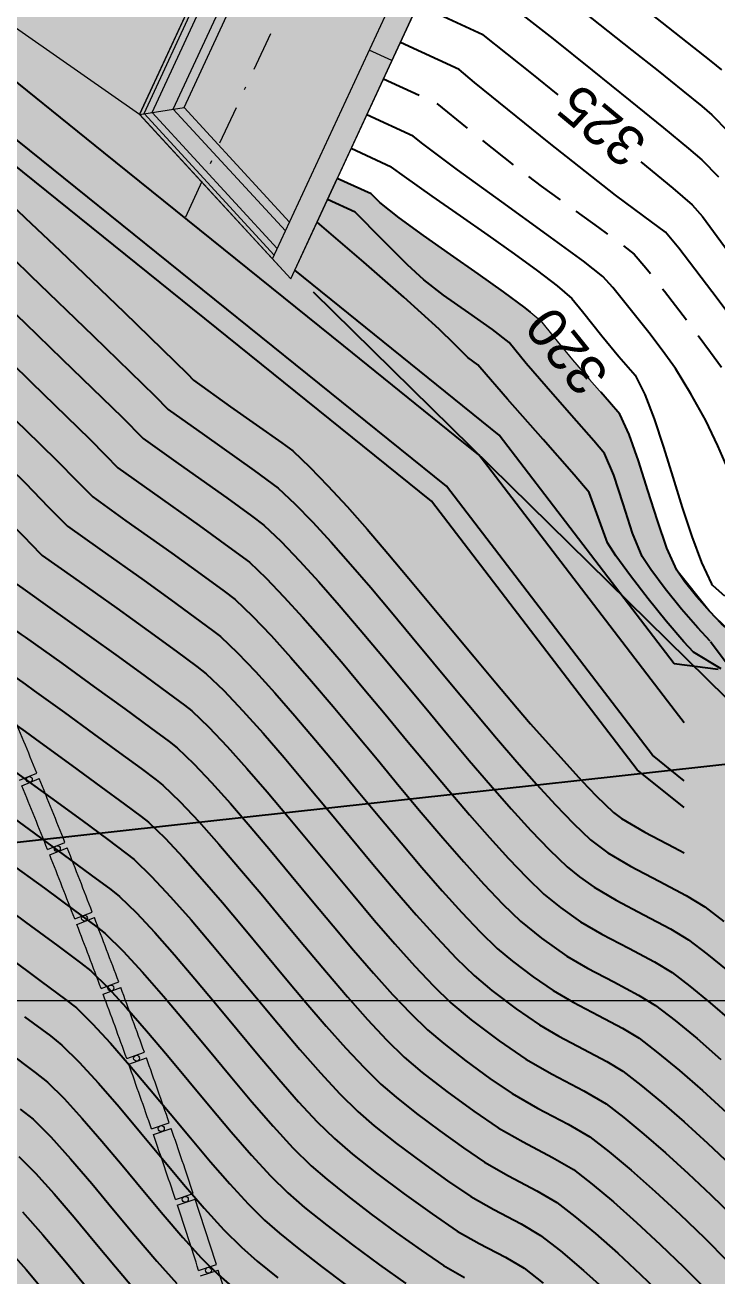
# Model space of a CAD drawing. Extents: x 61466 to 63015, y 108404 to 110397.
# Drawn here: x 62801.22 to 62823.33, y 108691.19 to 108731.17 of the extents above; entities that cross this region are included whole.
import ezdxf
from ezdxf import colors
from ezdxf.entities.mleader import LeaderData, LeaderLine
from ezdxf.enums import TextEntityAlignment as Align
from ezdxf.math import Vec2, Vec3

# ---------------------------------------------------------------- set-up
doc = ezdxf.new("R2010")
doc.units = 0
doc.header["$LTSCALE"] = 1.000015
doc.header["$MEASUREMENT"] = 0
for name, pattern in [('NASCOSTA', [9.525, 6.35, -3.175]), ('TRATTEGGIATA2', [0.375, 0.25, -0.125]), ('TRATTOPUNTO2', [0.5, 0.25, -0.125, 0, -0.125])]:
    doc.linetypes.add(name, pattern=pattern)
for name, color, linetype in [('colore lago', 131, 'Continuous'), ('coordinate', 2, 'Continuous'), ('curve livello 1m', 2, 'Continuous'), ('curve livello 5m', 7, 'Continuous'), ('LIN010CO', 2, 'Continuous'), ('LIN010TR', 2, 'NASCOSTA'), ('LIN018CO', 6, 'Continuous'), ('LIN025CO', 7, 'Continuous'), ('LINCOLO-ROSSO-025', 10, 'Continuous'), ('TRATTCOLO-32', 255, 'Continuous')]:
    doc.layers.add(name, color=color, linetype=linetype)
doc.layers.add('Colori bordi', color=5, linetype='Continuous', plot=False)
doc.layers.add('no_plot', color=5, linetype='Continuous', plot=False)
doc.layers.add('LINCOLOBLU-025', color=150, linetype='Continuous', lineweight=25)
doc.layers.add('LINE035', color=1, linetype='Continuous', lineweight=35)
doc.styles.add('ARIAL', font='arial.ttf')

# ---------------------------------------------------------------- blocks, each defined once
blk = doc.blocks.new('CONTORNO')
at = {"layer": 'Colori bordi', "lineweight": 0, "ltscale": 2, "flags": 128}
blk.add_lwpolyline([(-84.427, 113.219), (-89.144, 103.05), (-84.307, 97.793), (-77.785, 111.855)], dxfattribs=at)
blk = doc.blocks.new('barrageflott')
at = {"layer": 'TRATTCOLO-32'}
h = blk.add_hatch(color=256, dxfattribs=at)
h.paths.add_polyline_path([(-4.689, 33.162, 0.002639), (-5.201, 35.3), (-5.784, 35.158, -0.002639), (-5.273, 33.025)])
h.paths.add_polyline_path([(-5.247, 35.485, 0.002639), (-5.784, 37.618), (-6.365, 37.468, -0.002639), (-5.829, 35.342)])
h.paths.add_polyline_path([(-5.831, 37.802, 0.002639), (-6.393, 39.929), (-6.972, 39.773, -0.002639), (-6.412, 37.652)])
h.paths.add_polyline_path([(-6.442, 40.112, 0.002639), (-7.028, 42.232), (-7.606, 42.07, -0.002639), (-7.022, 39.956)])
h.paths.add_polyline_path([(-7.08, 42.415, 0.002639), (-7.69, 44.529), (-8.266, 44.359, -0.002639), (-7.657, 42.252)])
h.paths.add_polyline_path([(-7.744, 44.711, 0.002639), (-8.378, 46.817), (-8.952, 46.641, -0.002639), (-8.319, 44.541)])
h.paths.add_polyline_path([(-8.434, 46.999, 0.002639), (-9.092, 49.097), (-9.664, 48.915, -0.002639), (-9.007, 46.822)])
h.paths.add_polyline_path([(-9.15, 49.279, 0.002639), (-9.833, 51.37), (-10.402, 51.18, -0.002639), (-9.722, 49.095)])
h.paths.add_polyline_path([(-9.893, 51.55, 0.002639), (-10.599, 53.633), (-11.166, 53.437, -0.002639), (-10.462, 51.36)])
h.paths.add_polyline_path([(-10.661, 53.813, 0.002639), (-11.392, 55.887), (-11.956, 55.685, -0.002639), (-11.228, 53.616)])
h.paths.add_polyline_path([(-11.456, 56.066, 0.002639), (-12.21, 58.133), (-12.772, 57.924, -0.002639), (-12.02, 55.864)])
h.paths.add_polyline_path([(-12.276, 58.311, 0.002639), (-13.053, 60.368), (-13.614, 60.153, -0.002639), (-12.838, 58.102)])
h.paths.add_polyline_path([(-13.122, 60.546, 0.002639), (-13.923, 62.594), (-14.481, 62.373, -0.002639), (-13.682, 60.33)])
h.paths.add_polyline_path([(-13.993, 62.771, 0.002639), (-14.818, 64.81), (-15.373, 64.582, -0.002639), (-14.551, 62.549)])
h.paths.add_polyline_path([(-14.89, 64.986, 0.002639), (-15.738, 67.015), (-16.29, 66.781, -0.002639), (-15.445, 64.758)])
at = {"layer": 'LINCOLO-ROSSO-025', "lineweight": 0}
for p, q in [((-15.445, 64.758), (-14.89, 64.986)), ((-15.373, 64.582), (-14.818, 64.81)), ((-14.551, 62.549), (-13.993, 62.771)), ((-14.481, 62.373), (-13.923, 62.594)), ((-13.682, 60.33), (-13.122, 60.546)), ((-13.614, 60.153), (-13.053, 60.368)), ((-12.838, 58.102), (-12.276, 58.311)), ((-12.772, 57.924), (-12.21, 58.133)), ((-12.02, 55.864), (-11.456, 56.066)), ((-11.956, 55.685), (-11.392, 55.887)), ((-11.228, 53.616), (-10.661, 53.813)), ((-11.166, 53.437), (-10.599, 53.633)), ((-10.462, 51.36), (-9.893, 51.55)), ((-10.402, 51.18), (-9.833, 51.37)), ((-9.722, 49.095), (-9.15, 49.279)), ((-9.664, 48.915), (-9.092, 49.097))]:
    blk.add_line(p, q, dxfattribs=at)
for centre in [(-15.131, 64.784), (-14.237, 62.572), (-13.368, 60.349), (-12.524, 58.117), (-11.706, 55.876), (-10.914, 53.625), (-10.147, 51.365), (-9.407, 49.097)]:
    blk.add_circle(centre, 0.095, dxfattribs=at)
for radius, start, end in [(208.344, 22.3733, 22.97817), (208.344, 21.71613, 22.321), (207.744, 21.71613, 22.321), (207.744, 21.05896, 21.66383), (208.344, 21.05896, 21.66383), (207.744, 20.40178, 21.00665), (208.344, 20.40178, 21.00665), (208.344, 19.74461, 20.34948), (207.744, 19.74461, 20.34948), (207.744, 19.08744, 19.69231), (208.344, 19.08744, 19.69231), (208.344, 18.43027, 19.03514), (207.744, 18.43027, 19.03514), (207.744, 17.77309, 18.37796), (208.344, 17.77309, 18.37796), (208.344, 17.11592, 17.72079)]:
    blk.add_arc((-207.55, -14.318), radius, start, end, dxfattribs=at)

msp = doc.modelspace()

# ---------------------------------------------------------------- hatches: boundary and pattern name
at = {"layer": 'colore lago', "linetype": 'Continuous', "lineweight": 0}
msp.add_hatch(color=256, dxfattribs=at).paths.add_polyline_path([(62823.098, 108712.426), (62823.692, 108711.854), (62824.211, 108710.804), (62823.37, 108710.571), (62827.768, 108704.942), (62841.061, 108708.628), (62841.764, 108707.729), (62836.243, 108697.972), (62840.642, 108692.343), (62841.442, 108693.757), (62841.442, 108692.195), (62842.487, 108690.222), (62842.982, 108689.288), (62843.392, 108688.514), (62843.655, 108688.018), (62843.975, 108687.414), (62844.757, 108686.877), (62845.652, 108686.309), (62846.428, 108685.857), (62846.943, 108685.61), (62847.646, 108685.523), (62848.413, 108685.436), (62848.935, 108685.254), (62849.708, 108684.935), (62850.5, 108684.575), (62850.969, 108684.318), (62851.947, 108683.305), (62853.322, 108681.875), (62854.115, 108681.066), (62854.823, 108680.351), (62855.34, 108679.833), (62855.561, 108679.62), (62856.098, 108679.384), (62856.706, 108678.92), (62857.535, 108678.212), (62858.15, 108677.629), (62858.509, 108677.243), (62858.884, 108676.364), (62859.223, 108675.296), (62859.579, 108674.527), (62860.022, 108674.247), (62860.524, 108673.942), (62861.121, 108673.231), (62861.763, 108672.326), (62862.367, 108671.601), (62862.863, 108671.28), (62863.351, 108671.01), (62863.81, 108670.755), (62864.373, 108670.388), (62865.159, 108669.855), (62866.024, 108669.253), (62866.828, 108668.678), (62867.744, 108667.996), (62868.796, 108667.19), (62869.668, 108666.501), (62870.574, 108665.758), (62871.455, 108665.021), (62872.228, 108664.359), (62872.81, 108663.844), (62873.119, 108663.547), (62873.68, 108662.665), (62874.168, 108661.941), (62874.819, 108661.7), (62876.542, 108661.081), (62874.849, 108652.749), (62874.609, 108651.566), (62869.261, 108652.495), (62863.756, 108653.04), (62858.193, 108653.236), (62852.65, 108653.069), (62847.099, 108652.547), (62841.619, 108651.637), (62836.195, 108650.359), (62830.876, 108648.764), (62825.687, 108646.797), (62820.621, 108644.487), (62815.733, 108641.873), (62811.013, 108638.914), (62806.809, 108635.919), (62802.653, 108632.528), (62798.578, 108628.752), (62795.53, 108625.55), (62792.243, 108621.72), (62789.658, 108618.302), (62786.55, 108613.699), (62783.753, 108608.883), (62781.281, 108603.924), (62779.157, 108598.79), (62777.364, 108593.52), (62775.923, 108588.148), (62774.828, 108582.699), (62774.099, 108577.206), (62773.742, 108571.827), (62773.733, 108566.27), (62774.08, 108560.708), (62774.822, 108555.214), (62775.907, 108549.757), (62776.774, 108546.543), (62775.534, 108543.897), (62771.471, 108542.34), (62770.737, 108542.931), (62769.881, 108543.399), (62769.16, 108543.605), (62768.397, 108543.397), (62767.454, 108542.895), (62766.48, 108542.367), (62765.625, 108542.081), (62765.129, 108542.167), (62764.204, 108542.374), (62761.92, 108542.969), (62758.989, 108543.785), (62755.805, 108544.685), (62752.764, 108545.533), (62750.259, 108546.195), (62749.515, 108546.361), (62748.651, 108546.545), (62748.14, 108546.666), (62747.525, 108546.963), (62746.769, 108547.335), (62745.628, 108547.824), (62744.247, 108548.386), (62742.732, 108548.989), (62741.189, 108549.599), (62739.721, 108550.183), (62738.435, 108550.711), (62737.436, 108551.147), (62736.779, 108551.475), (62735.74, 108552.131), (62732.8, 108553.829), (62729.641, 108555.846), (62727.666, 108557.145), (62727.666, 108746.101), (62759.548, 108763.679), (62762.174, 108761.512), (62766.058, 108758.6), (62770.75, 108755.721), (62775.77, 108752.427), (62780.625, 108748.821), (62784.649, 108746.672), (62791.078, 108741.712), (62792.191, 108741.192), (62793.304, 108740.673), (62792.406, 108740.344), (62791.026, 108739.839), (62795.864, 108734.582), (62808.817, 108739.327), (62809.589, 108738.487), (62804.873, 108728.317), (62809.71, 108723.06), (62811.198, 108726.268), (62812.277, 108725.772), (62812.557, 108725.5), (62813.179, 108725.007), (62813.957, 108724.44), (62814.819, 108723.834), (62815.694, 108723.224), (62816.511, 108722.646), (62817.199, 108722.136), (62817.686, 108721.728), (62818.127, 108721.189), (62818.712, 108720.467), (62819.259, 108719.84), (62819.895, 108719.121), (62820.227, 108718.731), (62820.528, 108718.087), (62820.826, 108717.245), (62821.425, 108715.335), (62821.73, 108714.455), (62822.044, 108713.747)])
at = {"layer": 'LINCOLOBLU-025', "linetype": 'Continuous', "lineweight": 0}
h = msp.add_hatch(color=256, dxfattribs=at)
h.dxf.hatch_style = 1
h.paths.add_polyline_path([(62848.333, 108705.938), (62847.637, 108706.332), (62847.703, 108706.449, -0.14195), (62851.286, 108709.95), (62851.849, 108710.252), (62850.385, 108714.037), (62848.099, 108713.402), (62838.056, 108695.652), (62840.109, 108693.025), (62840.642, 108692.343), (62846.428, 108702.571)])
h.paths.add_polyline_path([(62848.099, 108713.402), (62841.735, 108711.638), (62825.955, 108707.262), (62827.768, 108704.942), (62841.061, 108708.628), (62841.764, 108707.729), (62836.243, 108697.972), (62838.056, 108695.652)])
h.paths.add_polyline_path([(62850.385, 108714.037), (62849.268, 108716.923), (62840.912, 108714.606), (62840.698, 108715.377), (62823.37, 108710.571), (62825.955, 108707.262), (62841.735, 108711.638)])
edge = h.paths.add_edge_path()
edge.add_line((62819.649, 108742.911), (62816.562, 108748.341))
edge.add_line((62816.562, 108748.341), (62808.187, 108745.273))
edge.add_line((62808.187, 108745.273), (62807.911, 108746.024))
edge.add_line((62807.911, 108746.024), (62791.026, 108739.839))
edge.add_line((62791.026, 108739.839), (62795.863, 108734.582))
edge.add_line((62795.863, 108734.582), (62808.817, 108739.327))
edge.add_line((62808.817, 108739.327), (62809.589, 108738.487))
edge.add_line((62809.589, 108738.487), (62804.873, 108728.317))
edge.add_line((62804.873, 108728.317), (62809.71, 108723.06))
edge.add_line((62809.71, 108723.06), (62816.232, 108737.123))
edge.add_line((62816.232, 108737.123), (62815.506, 108737.459))
edge.add_line((62815.506, 108737.459), (62816.833, 108740.32))
edge.add_arc((62821.369, 108738.216), 5, 110.1181, 155.1181, ccw=False)

# ---------------------------------------------------------------- linework, layer by layer
at = {"layer": 'Colori bordi', "linetype": 'Continuous', "lineweight": 0, "flags": 128}
msp.add_lwpolyline([(62809.589, 108738.487), (62804.873, 108728.317), (62809.71, 108723.06), (62811.198, 108726.268), (62812.277, 108725.772), (62812.557, 108725.5), (62813.179, 108725.007), (62813.957, 108724.44), (62814.819, 108723.834), (62815.694, 108723.224), (62816.511, 108722.646), (62817.199, 108722.136), (62817.686, 108721.728), (62817.686, 108721.728), (62818.127, 108721.189), (62818.712, 108720.467), (62819.259, 108719.84), (62819.895, 108719.121), (62820.227, 108718.731), (62820.528, 108718.087), (62820.826, 108717.245), (62821.425, 108715.335), (62821.73, 108714.455), (62822.044, 108713.747), (62823.098, 108712.426), (62823.692, 108711.854)], dxfattribs=at)
at = {"layer": 'coordinate', "linetype": 'Continuous', "lineweight": 0}
msp.add_line((62727.666, 108700), (62848.848, 108700), dxfattribs=at)
at = {"layer": 'curve livello 1m', "color": 152, "linetype": 'TRATTEGGIATA2', "ltscale": 5, "flags": 128}
msp.add_lwpolyline([(62812.676, 108729.455), (62814.351, 108728.678), (62815.611, 108727.657), (62817.011, 108726.551), (62817.716, 108726.025), (62818.621, 108725.368), (62819.542, 108724.704), (62820.293, 108724.155), (62820.689, 108723.845), (62821.054, 108723.415), (62821.651, 108722.664), (62822.384, 108721.707), (62823.127, 108720.715), (62823.762, 108719.846), (62824.172, 108719.259), (62824.616, 108718.542), (62825.264, 108717.444), (62825.797, 108716.518), (62827.406, 108713.553), (62827.886, 108711.823)], dxfattribs=at)
at = {"layer": 'curve livello 5m', "color": 2}
for p, q in [((62815.85, 108730.856), (62813.772, 108731.82)), ((62812.277, 108725.772), (62811.198, 108726.268))]:
    msp.add_line(p, q, dxfattribs=at)
at = {"layer": 'curve livello 5m', "color": 2, "flags": 128}
for points in [[(62822.279, 108706.159), (62820.783, 108707.368), (62814.207, 108715.959), (62792.47, 108733.484)], [(62815.85, 108730.856), (62817.401, 108729.623), (62818.25, 108728.94)], [(62820.9, 108726.795), (62821.916, 108725.957), (62822.535, 108725.424), (62822.535, 108725.424), (62822.871, 108725.053), (62826.706, 108719.821), (62828.513, 108717.379), (62828.645, 108717.153), (62828.697, 108717.055), (62828.875, 108717.02), (62829.119, 108716.855), (62829.615, 108716.481), (62830.317, 108715.935), (62831.177, 108715.253), (62831.346, 108715.118)], [(62817.372, 108721.991), (62817.199, 108722.136), (62816.511, 108722.646), (62815.694, 108723.224), (62814.819, 108723.834), (62813.957, 108724.44), (62813.179, 108725.007), (62812.557, 108725.5), (62812.277, 108725.772)], [(62796.583, 108722.675), (62796.962, 108722.323), (62798.62, 108720.751), (62800.438, 108719.004), (62801.218, 108718.244)], [(62823.692, 108711.854), (62823.48, 108712.034), (62823.098, 108712.426), (62822.684, 108712.892), (62822.295, 108713.387), (62822.044, 108713.747), (62821.73, 108714.455), (62821.425, 108715.335), (62821.124, 108716.296), (62820.826, 108717.245), (62820.528, 108718.087), (62820.227, 108718.731), (62819.895, 108719.121), (62819.615, 108719.438)], [(62801.218, 108718.244), (62802.238, 108717.25), (62802.88, 108716.595), (62803.38, 108716.088), (62803.38, 108716.088), (62804.444, 108715.331), (62805.907, 108714.297), (62805.907, 108714.297), (62806.837, 108713.622), (62807.586, 108713.073), (62807.929, 108712.814), (62807.929, 108712.814), (62808.483, 108712.281), (62809.081, 108711.657), (62809.714, 108710.958), (62810.377, 108710.198), (62811.061, 108709.393), (62811.76, 108708.556), (62812.468, 108707.704), (62813.176, 108706.85), (62813.878, 108706.009), (62814.567, 108705.197), (62815.237, 108704.428), (62815.879, 108703.717), (62816.487, 108703.079), (62817.054, 108702.528), (62817.054, 108702.528), (62817.724, 108701.988), (62818.531, 108701.416), (62818.531, 108701.416), (62819.196, 108701.031), (62820.03, 108700.59), (62820.824, 108700.167), (62821.37, 108699.838), (62821.37, 108699.838), (62821.989, 108699.361), (62822.694, 108698.776), (62823.457, 108698.11)], [(62796.583, 108714.225), (62797.03, 108713.789), (62797.03, 108713.789), (62797.613, 108713.2), (62798.335, 108712.456), (62798.985, 108711.788), (62799.354, 108711.426), (62799.354, 108711.426), (62800.264, 108710.778), (62801.218, 108710.103)], [(62801.218, 108710.103), (62801.514, 108709.893), (62802.478, 108709.197), (62803.406, 108708.522), (62804.241, 108707.912), (62804.928, 108707.406), (62805.408, 108707.049), (62805.624, 108706.88), (62805.624, 108706.88), (62806.175, 108706.346), (62806.773, 108705.712), (62807.411, 108704.996), (62808.077, 108704.219), (62808.764, 108703.4), (62809.46, 108702.561), (62810.159, 108701.72), (62810.848, 108700.897), (62811.52, 108700.112), (62812.165, 108699.386), (62812.774, 108698.737), (62813.336, 108698.187), (62813.336, 108698.187), (62813.914, 108697.698), (62814.701, 108697.087), (62815.558, 108696.46), (62816.343, 108695.923), (62816.343, 108695.923), (62817.133, 108695.476), (62818.072, 108694.981), (62818.742, 108694.59), (62818.742, 108694.59), (62819.337, 108694.129), (62820.019, 108693.557), (62820.757, 108692.905), (62821.519, 108692.201), (62822.273, 108691.475), (62822.987, 108690.759)], [(62799.974, 108703.422), (62801.235, 108702.501), (62802.27, 108701.739), (62802.993, 108701.2), (62803.32, 108700.946), (62803.32, 108700.946), (62803.864, 108700.412), (62804.463, 108699.765), (62805.103, 108699.031), (62805.771, 108698.239), (62806.453, 108697.418), (62807.137, 108696.595), (62807.809, 108695.798), (62808.455, 108695.055), (62809.063, 108694.395), (62809.619, 108693.845), (62809.619, 108693.845), (62810.154, 108693.382), (62810.861, 108692.813), (62811.678, 108692.186), (62812.541, 108691.549), (62813.388, 108690.948)], [(62801.015, 108695.012), (62801.55, 108694.48), (62802.147, 108693.818), (62802.786, 108693.069), (62803.446, 108692.275), (62804.108, 108691.479), (62804.751, 108690.724)]]:
    msp.add_lwpolyline(points, dxfattribs=at)
at = {"layer": 'LIN010CO', "linetype": 'Continuous', "lineweight": 0}
for p, q in [((62805.022, 108728.341), (62809.681, 108738.387)), ((62805.276, 108728.38), (62809.838, 108738.217)), ((62805.957, 108728.487), (62810.258, 108737.76)), ((62804.873, 108728.317), (62806.299, 108728.54)), ((62809.181, 108723.821), (62805.022, 108728.341)), ((62809.278, 108724.031), (62805.276, 108728.38)), ((62809.539, 108724.594), (62805.957, 108728.487))]:
    msp.add_line(p, q, dxfattribs=at)
at = {"layer": 'LIN010TR', "linetype": 'TRATTOPUNTO2', "lineweight": 0, "ltscale": 5}
msp.add_line((62806.354, 108725.047), (62815.447, 108744.652), dxfattribs=at)
at = {"layer": 'LIN018CO', "flags": 128}
for points in [[(62822.279, 108707.02), (62821.266, 108707.839), (62814.69, 108716.43), (62792.47, 108734.344)], [(62803.735, 108727.099), (62799.901, 108730.191)], [(62807.57, 108724.007), (62803.735, 108727.099)], [(62811.405, 108720.916), (62807.57, 108724.007)], [(62815.239, 108717.824), (62811.405, 108720.916)], [(62816.004, 108717.066), (62815.721, 108717.436), (62815.239, 108717.824)], [(62818.999, 108713.153), (62816.004, 108717.066)], [(62821.994, 108709.241), (62818.999, 108713.153)], [(62822.279, 108708.868), (62821.994, 108709.241)]]:
    msp.add_lwpolyline(points, dxfattribs=at)
at = {"layer": 'LIN025CO', "linetype": 'Continuous', "lineweight": 0}
for p, q in [((62804.873, 108728.317), (62809.589, 108738.487)), ((62806.299, 108728.54), (62810.469, 108737.531)), ((62804.873, 108728.317), (62795.864, 108734.582)), ((62809.124, 108723.698), (62813.84, 108733.867)), ((62809.71, 108723.06), (62814.654, 108733.721)), ((62812.945, 108730.037), (62812.22, 108730.373)), ((62809.124, 108723.698), (62804.873, 108728.317)), ((62809.67, 108724.876), (62806.299, 108728.54)), ((62809.71, 108723.06), (62809.124, 108723.698))]:
    msp.add_line(p, q, dxfattribs=at)
at = {"layer": 'no_plot'}
for p, q in [((62815.091, 108729.748), (62813.215, 108730.618)), ((62813.617, 108727.622), (62812.143, 108728.306)), ((62812.915, 108726.63), (62811.64, 108727.222)), ((62811.772, 108725.188), (62810.887, 108725.598)), ((62821.965, 108710.759), (62816.37, 108718.068)), ((62823.12, 108711.473), (62823.716, 108710.667)), ((62823.465, 108710.597), (62822.576, 108711.129)), ((62823.37, 108710.571), (62821.965, 108710.759)), ((62819.023, 108707.004), (62817.372, 108708.842))]:
    msp.add_line(p, q, dxfattribs=at)
at = {"layer": 'no_plot', "flags": 128}
for points in [[(62817.139, 108731.474), (62818.091, 108730.726), (62818.091, 108730.726), (62819.343, 108729.731), (62820.559, 108728.754), (62821.624, 108727.889), (62822.425, 108727.228), (62822.848, 108726.865), (62822.848, 108726.865), (62823.383, 108726.316)], [(62819.076, 108731.579), (62820.614, 108730.372), (62820.614, 108730.372), (62821.451, 108729.706), (62822.234, 108729.074), (62822.844, 108728.575), (62823.161, 108728.305), (62823.161, 108728.305), (62823.693, 108727.772)], [(62821.014, 108731.685), (62823.138, 108730.018), (62823.138, 108730.018), (62823.474, 108729.745)], [(62827.184, 108716.902), (62827.174, 108716.92), (62826.681, 108717.766), (62826.343, 108718.319), (62825.654, 108719.304), (62824.587, 108720.763), (62823.339, 108722.43), (62822.11, 108724.036), (62821.69, 108724.551), (62820.994, 108725.067), (62820.088, 108725.73), (62817.963, 108727.408), (62815.582, 108729.339), (62815.091, 108729.748)], [(62797.646, 108728.241), (62798.083, 108727.908), (62798.083, 108727.908), (62798.989, 108727.102), (62800.474, 108725.721), (62801.218, 108725.015)], [(62796.583, 108727.517), (62796.711, 108727.425), (62797.271, 108726.998), (62797.271, 108726.998), (62798.152, 108726.215), (62799.596, 108724.871), (62801.218, 108723.334)], [(62824.082, 108716.042), (62823.801, 108716.7), (62823.357, 108717.718), (62822.973, 108718.531), (62822.499, 108719.384), (62822.002, 108720.199), (62821.666, 108720.666), (62821.193, 108721.291), (62820.558, 108722.096), (62820, 108722.781), (62819.688, 108723.139), (62819.069, 108723.624), (62817.894, 108724.482), (62816.453, 108725.522), (62815.037, 108726.549), (62813.935, 108727.371), (62813.617, 108727.622)], [(62812.915, 108726.63), (62813.332, 108726.33), (62814.218, 108725.707), (62815.123, 108725.077), (62816.012, 108724.456), (62816.849, 108723.864), (62817.598, 108723.318), (62818.222, 108722.835), (62818.687, 108722.433), (62818.687, 108722.433), (62819.038, 108722.011), (62819.655, 108721.243), (62820.194, 108720.582), (62820.194, 108720.582), (62820.718, 108719.982), (62821.021, 108719.365), (62821.321, 108718.581), (62821.62, 108717.683), (62821.919, 108716.722), (62822.22, 108715.751), (62822.525, 108714.824), (62822.835, 108713.992), (62823.152, 108713.308), (62823.152, 108713.308), (62823.172, 108713.281), (62823.198, 108713.254), (62823.576, 108712.925)], [(62796.583, 108725.978), (62797.315, 108725.327), (62798.718, 108724.022), (62800.479, 108722.352), (62801.218, 108721.642)], [(62823.109, 108711.484), (62822.718, 108711.907), (62822.197, 108712.504), (62821.679, 108713.151), (62821.212, 108713.774), (62820.937, 108714.186), (62820.628, 108714.934), (62820.329, 108715.871), (62820.034, 108716.789), (62819.736, 108717.48), (62819.396, 108717.886), (62818.682, 108718.696), (62817.869, 108719.616), (62817.23, 108720.352), (62816.685, 108721.022), (62816.16, 108721.438), (62815.396, 108721.978), (62814.595, 108722.54), (62813.96, 108723.026), (62813.445, 108723.512), (62812.644, 108724.31), (62811.772, 108725.188)], [(62801.218, 108725.015), (62802.338, 108723.953), (62804.382, 108721.99), (62806.405, 108720.019), (62806.405, 108720.019), (62806.602, 108719.818), (62807.789, 108718.974), (62809.421, 108717.819), (62809.421, 108717.819), (62809.772, 108717.562), (62810.315, 108717.043), (62810.895, 108716.445), (62811.508, 108715.779), (62812.148, 108715.056), (62812.809, 108714.287), (62813.488, 108713.484), (62814.178, 108712.657), (62814.873, 108711.818), (62815.57, 108710.978), (62816.262, 108710.148), (62816.945, 108709.339), (62817.372, 108708.842)], [(62822.576, 108711.129), (62822.273, 108711.462), (62821.709, 108712.115), (62821.13, 108712.831), (62820.565, 108713.567), (62820.103, 108714.204), (62819.83, 108714.625), (62819.534, 108715.446), (62819.245, 108716.229), (62818.77, 108716.795), (62817.774, 108717.925), (62816.639, 108719.209), (62815.747, 108720.237), (62815.683, 108720.316), (62815.364, 108720.551), (62814.941, 108720.967), (62814.456, 108721.448), (62813.325, 108722.472), (62812.045, 108723.595), (62810.55, 108724.872)], [(62796.583, 108724.342), (62797.84, 108723.173), (62799.55, 108721.551), (62801.218, 108719.948)], [(62801.218, 108723.334), (62801.409, 108723.153), (62803.396, 108721.243), (62805.363, 108719.326), (62805.363, 108719.326), (62805.796, 108718.886), (62806.953, 108718.063), (62808.542, 108716.939), (62808.542, 108716.939), (62809.311, 108716.375), (62809.839, 108715.87), (62810.403, 108715.289), (62810.999, 108714.641), (62811.621, 108713.938), (62812.265, 108713.19), (62812.925, 108712.409), (62813.595, 108711.605), (62814.272, 108710.789), (62814.95, 108709.972), (62815.623, 108709.165), (62816.287, 108708.378), (62816.936, 108707.623), (62817.565, 108706.91), (62818.17, 108706.25), (62818.744, 108705.654), (62819.284, 108705.133), (62819.284, 108705.133), (62819.844, 108704.712), (62820.571, 108704.29), (62821.482, 108703.808), (62822.35, 108703.347), (62822.947, 108702.987), (62822.947, 108702.987), (62823.551, 108702.523)], [(62816.37, 108718.068), (62809.837, 108723.335)], [(62801.218, 108721.642), (62802.41, 108720.497), (62804.321, 108718.634), (62804.321, 108718.634), (62804.991, 108717.953), (62806.117, 108717.153), (62807.664, 108716.058), (62807.664, 108716.058), (62808.451, 108715.486), (62808.85, 108715.188), (62808.85, 108715.188), (62809.399, 108714.662), (62809.987, 108714.052), (62810.609, 108713.371), (62811.26, 108712.63), (62811.932, 108711.844), (62812.621, 108711.024), (62813.319, 108710.184), (62814.022, 108709.337), (62814.722, 108708.494), (62815.414, 108707.67), (62816.092, 108706.876), (62816.75, 108706.126), (62817.381, 108705.432), (62817.98, 108704.808), (62818.54, 108704.265), (62818.54, 108704.265), (62818.933, 108703.948), (62819.406, 108703.613), (62819.406, 108703.613), (62820.113, 108703.204), (62820.998, 108702.736), (62821.841, 108702.287), (62822.421, 108701.937), (62822.421, 108701.937), (62823.009, 108701.487), (62823.672, 108700.942)], [(62796.583, 108721), (62797.691, 108719.95), (62799.452, 108718.257), (62801.197, 108716.558), (62801.197, 108716.558), (62801.218, 108716.536)], [(62801.218, 108719.948), (62801.424, 108719.75), (62803.28, 108717.942), (62803.28, 108717.942), (62803.789, 108717.423), (62804.186, 108717.021), (62804.186, 108717.021), (62805.28, 108716.242), (62806.785, 108715.177), (62806.785, 108715.177), (62807.85, 108714.404), (62808.389, 108714.001), (62808.389, 108714.001), (62808.922, 108713.491), (62809.493, 108712.899), (62810.097, 108712.237), (62810.729, 108711.518), (62811.382, 108710.755), (62812.05, 108709.959), (62812.728, 108709.143), (62813.41, 108708.321), (62814.09, 108707.503), (62814.762, 108706.702), (62815.42, 108705.932), (62816.059, 108705.204), (62816.671, 108704.53), (62817.253, 108703.923), (62817.797, 108703.397), (62817.797, 108703.397), (62818.329, 108702.968), (62818.969, 108702.515), (62818.969, 108702.515), (62819.655, 108702.117), (62820.514, 108701.663), (62821.333, 108701.227), (62821.896, 108700.888), (62821.896, 108700.888), (62822.466, 108700.45), (62823.11, 108699.921), (62823.807, 108699.32)], [(62796.583, 108719.318), (62796.761, 108719.15), (62798.467, 108717.51), (62800.155, 108715.865), (62800.155, 108715.865), (62800.724, 108715.288), (62801.218, 108714.779)], [(62796.583, 108717.627), (62797.481, 108716.764), (62799.114, 108715.173), (62799.114, 108715.173), (62799.766, 108714.511), (62800.515, 108713.739), (62800.964, 108713.291), (62800.964, 108713.291), (62801.218, 108713.11)], [(62801.218, 108716.536), (62801.971, 108715.767), (62802.575, 108715.156), (62802.575, 108715.156), (62803.608, 108714.421), (62805.028, 108713.416), (62805.028, 108713.416), (62805.88, 108712.799), (62806.647, 108712.24), (62807.214, 108711.821), (62807.468, 108711.628), (62807.468, 108711.628), (62808.005, 108711.11), (62808.584, 108710.506), (62809.198, 108709.829), (62809.84, 108709.092), (62810.503, 108708.312), (62811.181, 108707.501), (62811.866, 108706.675), (62812.553, 108705.848), (62813.233, 108705.033), (62813.901, 108704.246), (62814.549, 108703.501), (62815.172, 108702.812), (62815.761, 108702.194), (62816.31, 108701.66), (62816.31, 108701.66), (62816.798, 108701.254), (62817.459, 108700.757), (62818.093, 108700.317), (62818.093, 108700.317), (62818.738, 108699.944), (62819.546, 108699.517), (62820.315, 108699.107), (62820.845, 108698.788), (62820.845, 108698.788), (62821.445, 108698.326), (62822.128, 108697.76), (62822.867, 108697.114), (62823.638, 108696.413)], [(62796.583, 108715.932), (62798.072, 108714.481), (62798.072, 108714.481), (62798.807, 108713.734), (62799.652, 108712.864), (62800.159, 108712.358), (62800.159, 108712.358), (62801.1, 108711.689), (62801.218, 108711.605)], [(62801.218, 108714.779), (62801.378, 108714.614), (62801.77, 108714.223), (62801.77, 108714.223), (62802.772, 108713.51), (62804.15, 108712.535), (62804.15, 108712.535), (62805.148, 108711.813), (62806.046, 108711.158), (62806.71, 108710.667), (62807.007, 108710.441), (62807.007, 108710.441), (62807.569, 108709.898), (62808.177, 108709.258), (62808.823, 108708.539), (62809.499, 108707.758), (62810.196, 108706.932), (62810.907, 108706.078), (62811.623, 108705.214), (62812.336, 108704.358), (62813.037, 108703.526), (62813.719, 108702.736), (62814.374, 108702.006), (62814.992, 108701.352), (62815.567, 108700.792), (62815.567, 108700.792), (62816.139, 108700.316), (62816.913, 108699.734), (62817.656, 108699.219), (62817.656, 108699.219), (62818.28, 108698.857), (62819.062, 108698.444), (62819.807, 108698.048), (62820.319, 108697.739), (62820.319, 108697.739), (62820.9, 108697.291), (62821.561, 108696.743), (62822.277, 108696.118), (62823.024, 108695.439), (62823.776, 108694.73)], [(62801.218, 108713.11), (62801.936, 108712.599), (62803.271, 108711.655), (62803.271, 108711.655), (62804.19, 108710.99), (62805.056, 108710.36), (62805.79, 108709.822), (62806.312, 108709.434), (62806.546, 108709.254), (62806.546, 108709.254), (62807.089, 108708.729), (62807.677, 108708.111), (62808.302, 108707.415), (62808.956, 108706.66), (62809.63, 108705.861), (62810.317, 108705.035), (62811.01, 108704.2), (62811.699, 108703.372), (62812.377, 108702.568), (62813.037, 108701.804), (62813.67, 108701.097), (62814.268, 108700.465), (62814.823, 108699.923), (62814.823, 108699.923), (62815.479, 108699.378), (62816.366, 108698.711), (62817.218, 108698.12), (62817.218, 108698.12), (62818.066, 108697.64), (62819.074, 108697.109), (62819.793, 108696.689), (62819.793, 108696.689), (62820.355, 108696.256), (62820.994, 108695.726), (62821.687, 108695.122), (62822.409, 108694.465), (62823.136, 108693.78), (62823.845, 108693.088)], [(62796.583, 108712.496), (62796.631, 108712.448), (62797.426, 108711.629), (62798.143, 108710.893), (62798.548, 108710.493), (62798.548, 108710.493), (62799.428, 108709.868), (62800.636, 108709.013), (62800.636, 108709.013), (62801.218, 108708.592)], [(62801.218, 108711.605), (62802.393, 108710.774), (62802.393, 108710.774), (62803.429, 108710.024), (62804.405, 108709.314), (62805.232, 108708.707), (62805.822, 108708.27), (62806.085, 108708.067), (62806.085, 108708.067), (62806.61, 108707.56), (62807.178, 108706.963), (62807.781, 108706.291), (62808.413, 108705.561), (62809.064, 108704.79), (62809.728, 108703.993), (62810.396, 108703.186), (62811.062, 108702.386), (62811.717, 108701.609), (62812.354, 108700.871), (62812.966, 108700.189), (62813.543, 108699.578), (62814.08, 108699.055), (62814.08, 108699.055), (62814.598, 108698.616), (62815.306, 108698.067), (62816.075, 108697.504), (62816.781, 108697.022), (62816.781, 108697.022), (62817.6, 108696.558), (62818.573, 108696.045), (62819.268, 108695.639), (62819.884, 108695.162), (62820.591, 108694.569), (62821.356, 108693.892), (62822.146, 108693.163), (62822.928, 108692.411), (62823.668, 108691.668)], [(62801.218, 108708.592), (62801.697, 108708.245), (62802.719, 108707.502), (62803.64, 108706.829), (62804.396, 108706.273), (62804.925, 108705.879), (62805.163, 108705.693), (62805.163, 108705.693), (62805.694, 108705.179), (62806.27, 108704.568), (62806.884, 108703.878), (62807.526, 108703.129), (62808.188, 108702.341), (62808.859, 108701.532), (62809.532, 108700.722), (62810.196, 108699.929), (62810.843, 108699.173), (62811.465, 108698.473), (62812.051, 108697.849), (62812.593, 108697.318), (62812.593, 108697.318), (62813.078, 108696.902), (62813.732, 108696.385), (62814.474, 108695.826), (62815.225, 108695.286), (62815.905, 108694.825), (62815.905, 108694.825), (62816.667, 108694.393), (62817.571, 108693.917), (62818.217, 108693.54), (62818.789, 108693.096), (62819.446, 108692.546), (62820.157, 108691.917), (62820.891, 108691.238), (62821.618, 108690.54)], [(62782.033, 108707.885), (62782.819, 108707.14), (62783.679, 108706.313), (62784.532, 108705.482), (62784.532, 108705.482), (62785.826, 108704.174), (62787.428, 108702.524), (62788.872, 108701.041), (62789.69, 108700.235), (62789.69, 108700.235), (62790.23, 108699.851), (62790.973, 108699.325), (62790.973, 108699.325), (62793.111, 108697.78), (62795.17, 108696.283), (62797.025, 108694.927), (62798.548, 108693.806), (62799.613, 108693.012), (62800.094, 108692.638), (62800.094, 108692.638), (62800.639, 108692.09), (62801.253, 108691.399), (62801.908, 108690.622)], [(62800.916, 108707.294), (62802.033, 108706.482), (62803.039, 108705.747), (62803.865, 108705.14), (62804.442, 108704.709), (62804.702, 108704.507), (62804.702, 108704.507), (62805.261, 108703.962), (62805.872, 108703.308), (62806.524, 108702.569), (62807.205, 108701.768), (62807.905, 108700.929), (62808.611, 108700.077), (62809.313, 108699.236), (62809.999, 108698.428), (62810.658, 108697.679), (62811.278, 108697.011), (62811.849, 108696.45), (62811.849, 108696.45), (62812.38, 108695.995), (62813.093, 108695.43), (62813.904, 108694.82), (62814.724, 108694.23), (62815.468, 108693.726), (62815.468, 108693.726), (62816.2, 108693.311), (62817.07, 108692.853), (62817.691, 108692.49), (62818.328, 108691.993), (62819.065, 108691.367), (62819.859, 108690.653)], [(62819.023, 108707.004), (62819.473, 108706.537), (62820.027, 108706.001), (62820.027, 108706.001), (62820.282, 108705.81), (62821.029, 108705.377), (62821.966, 108704.881), (62822.279, 108704.715)], [(62800.136, 108706.343), (62801.347, 108705.462), (62802.437, 108704.665), (62803.333, 108704.006), (62803.959, 108703.539), (62804.242, 108703.32), (62804.242, 108703.32), (62804.778, 108702.797), (62805.365, 108702.168), (62805.991, 108701.458), (62806.645, 108700.689), (62807.317, 108699.884), (62807.995, 108699.066), (62808.67, 108698.257), (62809.328, 108697.482), (62809.961, 108696.762), (62810.558, 108696.121), (62811.106, 108695.582), (62811.106, 108695.582), (62811.681, 108695.089), (62812.455, 108694.476), (62813.334, 108693.814), (62814.224, 108693.174), (62815.03, 108692.628), (62815.03, 108692.628), (62815.733, 108692.229), (62816.569, 108691.789), (62817.166, 108691.441), (62817.777, 108690.963)], [(62800.66, 108704.442), (62801.836, 108703.583), (62802.801, 108702.873), (62803.476, 108702.37), (62803.781, 108702.133), (62803.781, 108702.133), (62804.35, 108701.575), (62804.975, 108700.898), (62805.644, 108700.132), (62806.342, 108699.305), (62807.055, 108698.446), (62807.769, 108697.586), (62808.471, 108696.754), (62809.146, 108695.978), (62809.781, 108695.288), (62810.362, 108694.713), (62810.362, 108694.713), (62810.861, 108694.282), (62811.521, 108693.751), (62812.283, 108693.166), (62813.088, 108692.572), (62813.877, 108692.011), (62814.593, 108691.529), (62814.593, 108691.529), (62815.267, 108691.147)], [(62800.633, 108701.419), (62801.738, 108700.606), (62802.51, 108700.03), (62802.859, 108699.759), (62802.859, 108699.759), (62803.379, 108699.249), (62803.951, 108698.631), (62804.562, 108697.93), (62805.2, 108697.174), (62805.852, 108696.389), (62806.505, 108695.603), (62807.146, 108694.842), (62807.764, 108694.133), (62808.344, 108693.502), (62808.876, 108692.977), (62808.876, 108692.977), (62809.352, 108692.561), (62809.971, 108692.057), (62810.69, 108691.497), (62811.466, 108690.913)], [(62801.206, 108699.473), (62802.028, 108698.861), (62802.398, 108698.572), (62802.398, 108698.572), (62802.952, 108698.026), (62803.565, 108697.354), (62804.222, 108696.594), (62804.904, 108695.778), (62805.597, 108694.943), (62806.282, 108694.124), (62806.944, 108693.355), (62807.566, 108692.671), (62808.132, 108692.109), (62808.132, 108692.109), (62808.639, 108691.667), (62809.297, 108691.131)], [(62800.675, 108698.339), (62801.545, 108697.691), (62801.937, 108697.386), (62801.937, 108697.386), (62802.464, 108696.866), (62803.047, 108696.228), (62803.671, 108695.504), (62804.32, 108694.729), (62804.978, 108693.935), (62805.63, 108693.156), (62806.259, 108692.425), (62806.851, 108691.775), (62807.389, 108691.24), (62807.389, 108691.24), (62807.925, 108690.772)], [(62801.062, 108696.521), (62801.476, 108696.199), (62801.476, 108696.199), (62802.042, 108695.636), (62802.673, 108694.936), (62803.349, 108694.143), (62804.047, 108693.304), (62804.748, 108692.462), (62805.428, 108691.662), (62806.068, 108690.951)], [(62801.136, 108693.241), (62801.79, 108692.505), (62802.488, 108691.677), (62803.202, 108690.816)]]:
    msp.add_lwpolyline(points, dxfattribs=at)

# ---------------------------------------------------------------- block references
at = {"layer": 'TRATTCOLO-32', "linetype": 'Continuous', "lineweight": 0}
msp.add_blockref('CONTORNO', (62894.017, 108625.268), dxfattribs=at)

# ---------------------------------------------------------------- texts
at = {"layer": 'coordinate', "color": 1, "style": 'ARIAL'}
for s, rotation, p in [('325', 140.3222, (62818.921, 108729.358)), ('320', 128.819, (62818.097, 108722.272))]:
    msp.add_text(s, height=1.25, rotation=rotation, dxfattribs=at).set_placement(p, align=Align.RIGHT)

# ---------------------------------------------------------------- next in the draw order: leaders
at = {"layer": 'LINE035', "linetype": 'Continuous', "lineweight": 0}
ml = msp.add_multileader_mtext('Standard', dxfattribs=at)
ml.set_content('DEVERSOIRS', color=256, style='ARIAL')
ml.set_leader_properties()
ml.build(insert=Vec2(0, 0))
ml.multileader.update_dxf_attribs({"has_text_frame": 1, "text_left_attachment_type": 2, "text_right_attachment_type": 2, "dogleg_length": 0.36, "arrow_head_size": 5, "scale": 10})
ctx = ml.context
ctx.base_point, ctx.scale, ctx.char_height, ctx.arrow_head_size, ctx.landing_gap_size, ctx.plane_origin, ctx.plane_x_axis, ctx.plane_y_axis = Vec3(62788.527, 108666.839), 10, 3.5, 5, 0.9, Vec3(62707.523, 108643.992), Vec3(0, 1), Vec3(-1, 0)
ctx.left_attachment, ctx.right_attachment, ctx.text_align_type = 2, 2, 2
notes = []
notes.append((ctx, [(1, (1, 1, 0), (62788.527, 108703.667), (0, -1), 3.6, [(1, [(62806.866, 108726.151), (62825.569, 108707.756)], 0, [])])]))
ctx.mtext.insert, ctx.mtext.text_direction, ctx.mtext.rotation, ctx.mtext.alignment, ctx.mtext.flow_direction = Vec3(62786.716, 108699.167), Vec3(0, 1), 1.570796, 3, 5
ctx.mtext.has_bg_fill, ctx.mtext.bg_color, ctx.mtext.bg_scale_factor, ctx.mtext.bg_transparency, ctx.mtext.use_window_bg_color = 1, -1073741824, 1.25, 0, 1
for ctx, leaders in notes:
    for number, flags, end, landing, length, lines in leaders:
        leader = LeaderData()
        leader.index, (leader.has_last_leader_line, leader.has_dogleg_vector, leader.attachment_direction) = number, flags
        leader.last_leader_point, leader.dogleg_vector, leader.dogleg_length = Vec3(end), Vec3(landing), length
        for number, points, colour, breaks in lines:
            line = LeaderLine()
            line.index, line.vertices, line.color, line.breaks = number, Vec3.list(points), colors.encode_raw_color(colour), breaks
            leader.lines.append(line)
        ctx.leaders.append(leader)

# ---------------------------------------------------------------- next in the draw order: block references
at = {"layer": 'curve livello 1m', "linetype": 'Continuous', "lineweight": 0}
msp.add_blockref('barrageflott', (62816.487, 108642.276), dxfattribs=at)

# ---------------------------------------------------------------- next in the draw order: leaders
at = {"layer": 'LINE035', "linetype": 'Continuous', "lineweight": 0}
ml = msp.add_multileader_mtext('Standard', dxfattribs=at)
ml.set_content('CANAUX DE DECHARGE', color=256, style='ARIAL')
ml.set_leader_properties()
ml.build(insert=Vec2(0, 0))
ml.multileader.update_dxf_attribs({"has_text_frame": 1, "text_left_attachment_type": 2, "text_right_attachment_type": 2, "dogleg_length": 0.36, "arrow_head_size": 5, "scale": 10})
ctx = ml.context
ctx.base_point, ctx.scale, ctx.char_height, ctx.arrow_head_size, ctx.landing_gap_size, ctx.plane_origin, ctx.plane_x_axis, ctx.plane_y_axis = Vec3(62824.992, 108630.211), 10, 3.5, 5, 0.9, Vec3(62743.988, 108633.027), Vec3(0, 1), Vec3(-1, 0)
ctx.left_attachment, ctx.right_attachment, ctx.text_align_type = 2, 2, 2
notes = []
notes.append((ctx, [(1, (1, 1, 0), (62824.992, 108692.702), (0, -1), 3.6, [(1, [(62843.047, 108746.352), (62864.211, 108710.236)], 0, [])])]))
ctx.mtext.insert, ctx.mtext.text_direction, ctx.mtext.rotation, ctx.mtext.alignment, ctx.mtext.flow_direction = Vec3(62823.182, 108688.202), Vec3(0, 1), 1.570796, 3, 5
ctx.mtext.has_bg_fill, ctx.mtext.bg_color, ctx.mtext.bg_scale_factor, ctx.mtext.bg_transparency, ctx.mtext.use_window_bg_color = 1, -1073741824, 1.25, 0, 1
for ctx, leaders in notes:
    for number, flags, end, landing, length, lines in leaders:
        leader = LeaderData()
        leader.index, (leader.has_last_leader_line, leader.has_dogleg_vector, leader.attachment_direction) = number, flags
        leader.last_leader_point, leader.dogleg_vector, leader.dogleg_length = Vec3(end), Vec3(landing), length
        for number, points, colour, breaks in lines:
            line = LeaderLine()
            line.index, line.vertices, line.color, line.breaks = number, Vec3.list(points), colors.encode_raw_color(colour), breaks
            leader.lines.append(line)
        ctx.leaders.append(leader)

doc.saveas('drawing.dxf')
